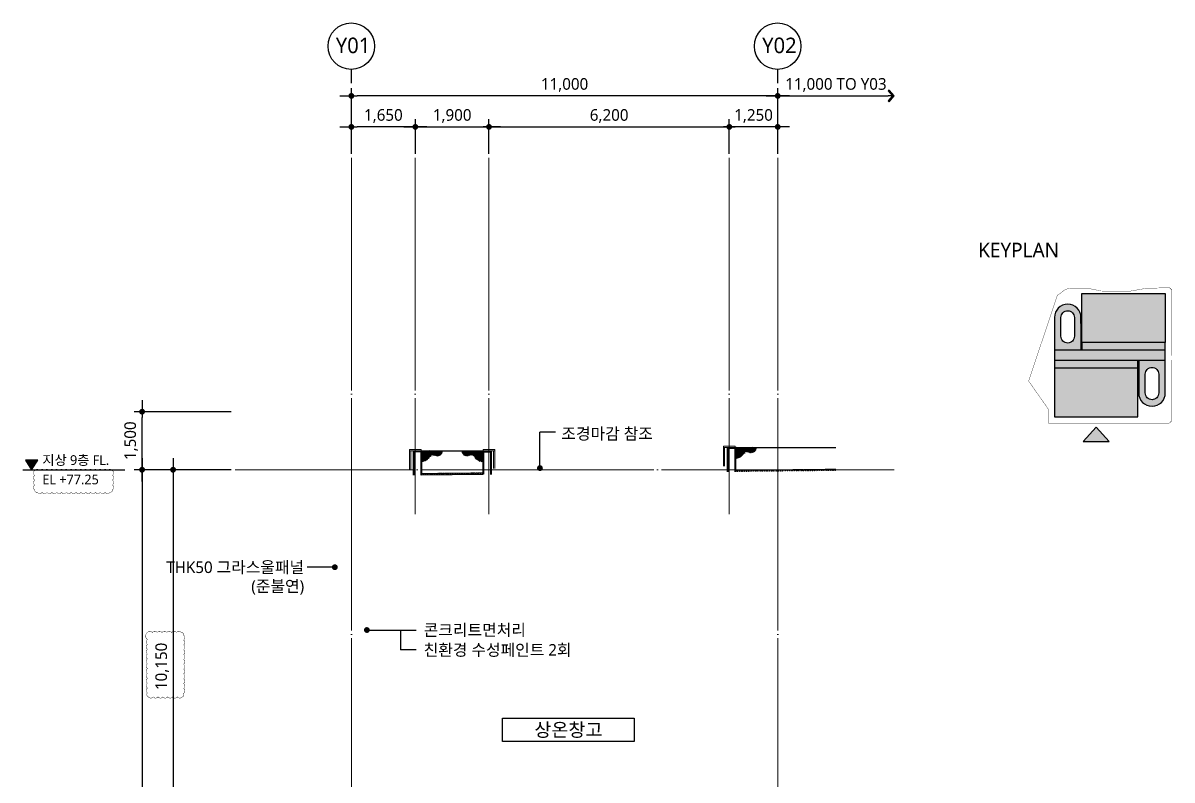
# Model space of a CAD drawing. Header units: millimetres. Extents: x -420989 to -259189, y -1306565 to -1134794.
# Drawn here: x -289897 to -260252, y -1214002 to -1194462 of the extents above; entities that cross this region are included whole.
import ezdxf
from ezdxf.enums import TextEntityAlignment as Align

# ---------------------------------------------------------------- set-up
doc = ezdxf.new("R2010")
doc.units = ezdxf.units.MM
doc.header["$LTSCALE"] = 100
doc.header["$MEASUREMENT"] = 0
for name, pattern in [('CEN', [62, 60, -1, 0, -1]), ('DASHDOTX2', [2, 1, -0.5, 0, -0.5]), ('HID', [2, 1.1, -0.9]), ('PHANTOM', [63.5, 31.75, -6.35, 6.35, -6.35, 6.35, -6.35])]:
    doc.linetypes.add(name, pattern=pattern)
doc.layers.get('0').update_dxf_attribs({"linetype": 'CONTINUOUS'})
for name, color, linetype, lineweight in [('A-AXIS-BUBL', 7, 'CONTINUOUS', 25), ('A-AXIS-LINE', 1, 'CEN', 15), ('A-BOND-LIN1', 4, 'DASHDOTX2', 25), ('A-CONC-LIN1', 2, 'CONTINUOUS', 40), ('A-MKXS-TEXT1', 3, 'CONTINUOUS', 25), ('A-MKXX-NAME', 3, 'CONTINUOUS', 25), ('A-MKXX-SYMB', 7, 'CONTINUOUS', 25), ('A-XXXX-DRBD', 9, 'CONTINUOUS', 20), ('A-XXXX-FIN2', 6, 'CONTINUOUS', 20), ('A-XXXX-SYMB', 7, 'CONTINUOUS', 25), ('A-XXXX-TXT2', 3, 'CONTINUOUS', 25), ('A-XXXX-WAT1', 9, 'HID', 20), ('REV-202205', 20, 'CONTINUOUS', 25)]:
    doc.layers.add(name, color=color, linetype=linetype, lineweight=lineweight)
for name, color, linetype in [('A-DIMS', 7, 'CONTINUOUS'), ('A-MKXS-LEAD', 7, 'CONTINUOUS'), ('A-XXXX-SOLD', 252, 'CONTINUOUS'), ('SYMB', 7, 'CONTINUOUS'), ('TEXT', 4, 'CONTINUOUS'), ('색상', 7, 'CONTINUOUS')]:
    doc.layers.add(name, color=color, linetype=linetype)
doc.styles.add('HY울릉도L', font='')
doc.styles.add('맑은고딕', font='malgun.ttf')
doc.styles.get('HY울릉도L').set_extended_font_data('HYwulM')
doc.dimstyles.new('CDIM', dxfattribs={"dimtxt": 3, "dimasz": 1.5, "dimexe": 2, "dimexo": 1, "dimgap": 1, "dimtad": 1, "dimdec": 0, "dimrnd": 0.5, "dimzin": 0, "dimdsep": 32, "dimlunit": 6, "dimtxsty": 'HY울릉도L', "dimblk1": '_CIDOT', "dimblk2": '_CIDOT', "dimsah": 1, "dimcen": 5.5, "dimclrd": 2, "dimclre": 2, "dimclrt": 7, "dimadec": 0, "dimazin": 0, "dimtfac": 1, "dimtdec": 0, "dimtix": 1, "dimtmove": 2, "dimatfit": 1, "dimldrblk": '_CIDOT', "dimfxl": 1, "dimtolj": 1, "dimtzin": 0, "dimlwd": -1, "dimarcsym": 0})
pattern_1 = [(45, (-624535.147, -1274143.297), (4e-15, 44.9012806), [31.75, -31.75]), (45, (-624543.566, -1274134.878), (4e-15, 44.9012806), [31.75, -31.75]), (45, (-624551.985, -1274126.46), (4e-15, 44.9012806), [31.75, -31.75]), (135, (-624551.985, -1274120.846), (-44.9012806, 4e-15), [31.75, -31.75]), (135, (-624543.566, -1274112.427), (-44.9012806, 4e-15), [31.75, -31.75]), (135, (-624535.147, -1274104.008), (-44.9012806, 4e-15), [31.75, -31.75])]

# ---------------------------------------------------------------- blocks, each defined once
blk = doc.blocks.new('입단면LEVEL1')
at = {"layer": 'SYMB', "linetype": 'ByBlock'}
blk.add_line((0, 0), (26.26, 0), dxfattribs=at)
blk.add_lwpolyline([(0.64, 2.5), (2.24, 0), (3.84, 2.5)], close=True, dxfattribs=at)
blk.add_solid([(0.64, 2.5), (3.84, 2.5), (2.24, 0)], dxfattribs=at)
at = {"layer": 'TEXT', "style": '맑은고딕'}
for tag, p in [('층레벨', (5.03, 1.28)), ('LEVEL', (5.85, -2.99))]:
    blk.add_attdef(tag, p, '', height=2.5, dxfattribs=at)
blk = doc.blocks.new('_CIDOT')
at = {"color": 0, "linetype": 'ByBlock'}
blk.add_line((2, 0), (-1, 0), dxfattribs=at)
at = {"color": 0, "linetype": 'ByBlock', "const_width": 0.5}
blk.add_lwpolyline([(-0.25, 0, 1), (0.25, 0, 1)], format="xyb", close=True, dxfattribs=at)
blk = doc.blocks.new('ARROW2')
blk.add_lwpolyline([(-1, 0.87), (-0.26, 0), (-1, -0.87), (-0.85, -1), (0, 0), (-0.85, 1)], close=True)
for points in [[(-1, 0.87), (-0.85, 1), (-0.26, 0), (0, 0)], [(-0.26, 0), (0, 0), (-1, -0.87), (-0.85, -1)]]:
    blk.add_solid(points)
at = {"layer": 'A-XXXX-SYMB'}
blk.add_line((0, 0), (-1, 0), dxfattribs=at)
blk = doc.blocks.new('*D227')
at = {"layer": 'A-DIMS', "lineweight": -2, "transparency": 16777216}
blk.add_line((-284524, -1205994), (-287024, -1205994), dxfattribs=at)
at = {"layer": 'A-DIMS', "transparency": 16777216}
blk.add_line((-286824, -1206144), (-286824, -1242294), dxfattribs=at)
at = {"layer": 'A-DIMS', "transparency": 16777216, "xscale": 150, "yscale": 150, "zscale": 150}
for name, p, rotation in [('_CIDOT', (-286824, -1205994), 90), ('ARROW2', (-286824, -1242444), 270)]:
    blk.add_blockref(name, p, dxfattribs=dict(at, rotation=rotation))
at = {"layer": 'A-DIMS', "color": 3, "transparency": 16777216, "insert": (-287105, -1224219), "char_height": 300, "attachment_point": 5, "rotation": 90, "style": '맑은고딕'}
blk.add_mtext('\\A1;76,500', dxfattribs=at)
blk = doc.blocks.new('*D235')
at = {"layer": 'A-DIMS', "lineweight": -2, "transparency": 16777216}
for p, q in [((-284524, -1205994), (-286224, -1205994)), ((-284524, -1216144), (-286224, -1216144))]:
    blk.add_line(p, q, dxfattribs=at)
at = {"layer": 'A-DIMS', "transparency": 16777216}
blk.add_line((-286024, -1206144), (-286024, -1215994), dxfattribs=at)
at = {"layer": 'A-DIMS', "transparency": 16777216, "xscale": 150, "yscale": 150, "zscale": 150}
for p, rotation in [((-286024, -1205994), 90), ((-286024, -1216144), 270)]:
    blk.add_blockref('_CIDOT', p, dxfattribs=dict(at, rotation=rotation))
at = {"layer": 'A-DIMS', "color": 3, "transparency": 16777216, "insert": (-286305, -1211069), "char_height": 300, "attachment_point": 5, "rotation": 90, "style": '맑은고딕'}
blk.add_mtext('\\A1;10,150', dxfattribs=at)
blk = doc.blocks.new('*D238')
at = {"layer": 'A-DIMS', "lineweight": -2, "transparency": 16777216}
for p, q in [((-284524, -1204495), (-287024, -1204495)), ((-284524, -1205994), (-287024, -1205994))]:
    blk.add_line(p, q, dxfattribs=at)
at = {"layer": 'A-DIMS', "transparency": 16777216}
blk.add_line((-286824, -1205844), (-286824, -1204645), dxfattribs=at)
at = {"layer": 'A-DIMS', "transparency": 16777216, "xscale": 150, "yscale": 150, "zscale": 150}
for p, rotation in [((-286824, -1204495), 90), ((-286824, -1205994), 270)]:
    blk.add_blockref('_CIDOT', p, dxfattribs=dict(at, rotation=rotation))
at = {"layer": 'A-DIMS', "color": 3, "transparency": 16777216, "insert": (-287105, -1205245), "char_height": 300, "attachment_point": 5, "rotation": 90, "style": '맑은고딕'}
blk.add_mtext('\\A1;1,500', dxfattribs=at)
blk = doc.blocks.new('*D262')
at = {"layer": 'A-DIMS', "lineweight": -2, "transparency": 16777216}
for p, q in [((-281424, -1197844), (-281424, -1196144)), ((-270424, -1197844), (-270424, -1196144))]:
    blk.add_line(p, q, dxfattribs=at)
at = {"layer": 'A-DIMS', "transparency": 16777216}
blk.add_line((-270574, -1196344), (-281274, -1196344), dxfattribs=at)
at = {"layer": 'A-DIMS', "transparency": 16777216, "xscale": 150, "yscale": 150, "zscale": 150, "rotation": 180}
blk.add_blockref('_CIDOT', (-281424, -1196344), dxfattribs=at)
at = {"layer": 'A-DIMS', "transparency": 16777216, "xscale": 150, "yscale": 150, "zscale": 150}
blk.add_blockref('_CIDOT', (-270424, -1196344), dxfattribs=at)
at = {"layer": 'A-DIMS', "color": 3, "transparency": 16777216, "insert": (-275924, -1196063), "char_height": 300, "attachment_point": 5, "style": '맑은고딕'}
blk.add_mtext('\\A1;11,000', dxfattribs=at)
blk = doc.blocks.new('*D270')
at = {"layer": 'A-DIMS', "lineweight": -2, "transparency": 16777216}
blk.add_line((-270424, -1197844), (-270424, -1196144), dxfattribs=at)
at = {"layer": 'A-DIMS', "transparency": 16777216}
blk.add_line((-270274, -1196344), (-267574, -1196344), dxfattribs=at)
at = {"layer": 'A-DIMS', "transparency": 16777216, "xscale": 150, "yscale": 150, "zscale": 150, "rotation": 180}
blk.add_blockref('_CIDOT', (-270424, -1196344), dxfattribs=at)
at = {"layer": 'A-DIMS', "transparency": 16777216, "xscale": 150, "yscale": 150, "zscale": 150}
blk.add_blockref('ARROW2', (-267424, -1196344), dxfattribs=at)
at = {"layer": 'A-DIMS', "color": 3, "transparency": 16777216, "insert": (-268924, -1196063), "char_height": 300, "attachment_point": 5, "style": '맑은고딕'}
blk.add_mtext('\\A1;11,000 TO Y03', dxfattribs=at)
blk = doc.blocks.new('*D456')
at = {"layer": 'A-DIMS', "lineweight": -2, "transparency": 16777216}
for p, q in [((-281424, -1197844), (-281424, -1196944)), ((-279774, -1197844), (-279774, -1196944))]:
    blk.add_line(p, q, dxfattribs=at)
at = {"layer": 'A-DIMS', "transparency": 16777216}
blk.add_line((-279924, -1197144), (-281274, -1197144), dxfattribs=at)
at = {"layer": 'A-DIMS', "transparency": 16777216, "xscale": 150, "yscale": 150, "zscale": 150, "rotation": 180}
blk.add_blockref('_CIDOT', (-281424, -1197144), dxfattribs=at)
at = {"layer": 'A-DIMS', "transparency": 16777216, "xscale": 150, "yscale": 150, "zscale": 150}
blk.add_blockref('_CIDOT', (-279774, -1197144), dxfattribs=at)
at = {"layer": 'A-DIMS', "color": 3, "transparency": 16777216, "insert": (-280599, -1196863), "char_height": 300, "attachment_point": 5, "style": '맑은고딕'}
blk.add_mtext('\\A1;1,650', dxfattribs=at)
blk = doc.blocks.new('*D457')
at = {"layer": 'A-DIMS', "lineweight": -2, "transparency": 16777216}
for p, q in [((-279774, -1197844), (-279774, -1196944)), ((-277874, -1197844), (-277874, -1196944))]:
    blk.add_line(p, q, dxfattribs=at)
at = {"layer": 'A-DIMS', "transparency": 16777216}
blk.add_line((-279624, -1197144), (-278024, -1197144), dxfattribs=at)
at = {"layer": 'A-DIMS', "transparency": 16777216, "xscale": 150, "yscale": 150, "zscale": 150, "rotation": 180}
blk.add_blockref('_CIDOT', (-279774, -1197144), dxfattribs=at)
at = {"layer": 'A-DIMS', "transparency": 16777216, "xscale": 150, "yscale": 150, "zscale": 150}
blk.add_blockref('_CIDOT', (-277874, -1197144), dxfattribs=at)
at = {"layer": 'A-DIMS', "color": 3, "transparency": 16777216, "insert": (-278824, -1196863), "char_height": 300, "attachment_point": 5, "style": '맑은고딕'}
blk.add_mtext('\\A1;1,900', dxfattribs=at)
blk = doc.blocks.new('*D458')
at = {"layer": 'A-DIMS', "lineweight": -2, "transparency": 16777216}
for p, q in [((-277874, -1197844), (-277874, -1196944)), ((-271674, -1197844), (-271674, -1196944))]:
    blk.add_line(p, q, dxfattribs=at)
at = {"layer": 'A-DIMS', "transparency": 16777216}
blk.add_line((-277724, -1197144), (-271824, -1197144), dxfattribs=at)
at = {"layer": 'A-DIMS', "transparency": 16777216, "xscale": 150, "yscale": 150, "zscale": 150, "rotation": 180}
blk.add_blockref('_CIDOT', (-277874, -1197144), dxfattribs=at)
at = {"layer": 'A-DIMS', "transparency": 16777216, "xscale": 150, "yscale": 150, "zscale": 150}
blk.add_blockref('_CIDOT', (-271674, -1197144), dxfattribs=at)
at = {"layer": 'A-DIMS', "color": 3, "transparency": 16777216, "insert": (-274774, -1196864), "char_height": 300, "attachment_point": 5, "style": '맑은고딕'}
blk.add_mtext('\\A1;6,200', dxfattribs=at)
blk = doc.blocks.new('*D470')
at = {"layer": 'A-DIMS', "lineweight": -2, "transparency": 16777216}
for p, q in [((-271674, -1197844), (-271674, -1196944)), ((-270424, -1197844), (-270424, -1196944))]:
    blk.add_line(p, q, dxfattribs=at)
at = {"layer": 'A-DIMS', "transparency": 16777216}
blk.add_line((-270574, -1197144), (-271524, -1197144), dxfattribs=at)
at = {"layer": 'A-DIMS', "transparency": 16777216, "xscale": 150, "yscale": 150, "zscale": 150, "rotation": 180}
blk.add_blockref('_CIDOT', (-271674, -1197144), dxfattribs=at)
at = {"layer": 'A-DIMS', "transparency": 16777216, "xscale": 150, "yscale": 150, "zscale": 150}
blk.add_blockref('_CIDOT', (-270424, -1197144), dxfattribs=at)
at = {"layer": 'A-DIMS', "color": 3, "transparency": 16777216, "insert": (-271049, -1196863), "char_height": 300, "attachment_point": 5, "style": '맑은고딕'}
blk.add_mtext('\\A1;1,250', dxfattribs=at)

msp = doc.modelspace()

# ---------------------------------------------------------------- hatches: boundary and pattern name
h = msp.add_hatch(color=253)
h.dxf.hatch_style = 1
h.paths.add_polyline_path([(-260426, -1201444.2), (-262577.1, -1201444.2), (-262577.1, -1202706.6), (-260426, -1202706.6)])
h.paths.add_polyline_path([(-261135.5, -1203369.1), (-263286.6, -1203369.1), (-263286.6, -1204631.4), (-261135.5, -1204631.4)])
h = msp.add_hatch()
h.set_pattern_fill('EARTH', color=251, scale=5, angle=45, style=0)
h.set_pattern_definition(pattern_1)
edge = h.paths.add_edge_path()
edge.add_arc((-279624.4, -1205525.1), 262.6, 270, 328.63881)
edge.add_arc((-279313.4, -1205714.6), 101.6, 62.58295, 148.63881, ccw=False)
edge.add_arc((-279205.2, -1205506.1), 133.4, 242.58295, 361.43727)
edge.add_line((-279071.9, -1205502.7), (-279634.4, -1205502.7))
edge.add_line((-279634.4, -1205502.7), (-279634.4, -1205532.7))
edge.add_line((-279634.4, -1205532.7), (-279624.4, -1205532.7))
edge.add_line((-279624.4, -1205532.7), (-279624.4, -1205787.7))
h = msp.add_hatch()
h.set_pattern_fill('EARTH', color=251, scale=5, angle=45, style=0)
h.set_pattern_definition(pattern_1)
edge = h.paths.add_edge_path()
edge.add_arc((-278024.4, -1205525.1), 262.6, 211.36119, 270, ccw=False)
edge.add_arc((-278335.4, -1205714.6), 101.6, 391.36119, 477.41705)
edge.add_arc((-278443.6, -1205506.1), 133.4, 178.56273, 297.41705, ccw=False)
edge.add_line((-278577, -1205502.7), (-278014.4, -1205502.7))
edge.add_line((-278014.4, -1205502.7), (-278014.4, -1205532.7))
edge.add_line((-278014.4, -1205532.7), (-278024.4, -1205532.7))
edge.add_line((-278024.4, -1205532.7), (-278024.4, -1205787.7))
h = msp.add_hatch()
h.set_pattern_fill('EARTH', color=251, scale=5, angle=45, style=0)
h.set_pattern_definition([(45, (-616435.147, -1274059.504), (4e-15, 44.9012806), [31.75, -31.75]), (45, (-616443.566, -1274051.085), (4e-15, 44.9012806), [31.75, -31.75]), (45, (-616451.985, -1274042.666), (4e-15, 44.9012806), [31.75, -31.75]), (135, (-616451.985, -1274037.054), (-44.9012806, 4e-15), [31.75, -31.75]), (135, (-616443.566, -1274028.635), (-44.9012806, 4e-15), [31.75, -31.75]), (135, (-616435.147, -1274020.216), (-44.9012806, 4e-15), [31.75, -31.75])])
edge = h.paths.add_edge_path()
edge.add_arc((-271524.4, -1205441.3), 262.6, 270, 328.63881)
edge.add_arc((-271213.4, -1205630.8), 101.6, 62.58295, 148.63881, ccw=False)
edge.add_arc((-271105.2, -1205422.3), 133.4, 242.58295, 361.43727)
edge.add_line((-270971.9, -1205418.9), (-271534.4, -1205418.9))
edge.add_line((-271534.4, -1205418.9), (-271534.4, -1205448.9))
edge.add_line((-271534.4, -1205448.9), (-271524.4, -1205448.9))
edge.add_line((-271524.4, -1205448.9), (-271524.4, -1205703.9))
at = {"layer": 'A-MKXS-LEAD'}
h = msp.add_hatch(color=256, dxfattribs=at)
h.dxf.hatch_style = 1
h.paths.add_polyline_path([(-261877.7, -1205262.1), (-262211.1, -1204895), (-262544.4, -1205262.1)])
at = {"layer": '색상'}
h = msp.add_hatch(color=254, dxfattribs=at)
h.dxf.hatch_style = 1
h.paths.add_polyline_path([(-262601.4, -1202063.3, 0.4142136), (-262944, -1201720.6, 0.4142136), (-263286.6, -1202063.3), (-263286.6, -1202216.8), (-263286.6, -1202900.4), (-262601.4, -1202900.4)])
h.paths.add_polyline_path([(-262944, -1202722.7, -0.4142136), (-263118.6, -1202548.1), (-263118.6, -1202394.6), (-263118.6, -1202233), (-263118.6, -1202063.3, -0.4142136), (-262944, -1201888.7, -0.4142136), (-262769.5, -1202063.3), (-262769.5, -1202216.8), (-262769.5, -1202378.4), (-262769.5, -1202548.1, -0.4142136)], flags=16)
h.paths.add_polyline_path([(-260426, -1202706.6), (-262577.1, -1202706.6), (-262577.1, -1202900.4), (-260426, -1202900.4)])
h.paths.add_polyline_path([(-260426, -1202900.4), (-263286.6, -1202900.4), (-263286.6, -1203175.2), (-260426, -1203175.2)])
h.paths.add_polyline_path([(-261135.5, -1203175.2), (-263286.6, -1203175.2), (-263286.6, -1203369.1), (-261135.5, -1203369.1)])
h.paths.add_polyline_path([(-260426, -1203175.2), (-261111.3, -1203175.2), (-261111.3, -1203681.1), (-261111.3, -1204012.4, 0.4142136), (-260768.7, -1204355, 0.4142136), (-260426, -1204012.4), (-260426, -1203842.7), (-260426, -1203681.1)])
h.paths.add_polyline_path([(-260594.1, -1203527.5), (-260594.1, -1203681.1), (-260594.1, -1203842.7), (-260594.1, -1204012.4, -0.4142136), (-260768.7, -1204186.9, -0.4142136), (-260943.2, -1204012.4), (-260943.2, -1203858.8), (-260943.2, -1203697.2), (-260943.2, -1203527.5, -0.4142136), (-260768.7, -1203353, -0.4142136)], flags=16)

# ---------------------------------------------------------------- linework, layer by layer
for p, q in [((-263286.6, -1202063.3), (-263286.6, -1202216.8)), ((-262601.4, -1202063.3), (-262601.4, -1202900.4)), ((-262601.4, -1202216.8), (-262601.4, -1202063.3)), ((-263286.6, -1202216.8), (-263286.6, -1203369.1)), ((-263286.6, -1202900.4), (-260426, -1202900.4)), ((-262577.1, -1202706.6), (-262577.1, -1202900.4)), ((-260426, -1203681.1), (-260426, -1202706.6)), ((-260426, -1203175.2), (-263286.6, -1203175.2)), ((-261135.5, -1203369.1), (-261135.5, -1203175.2)), ((-261111.3, -1203175.2), (-261111.3, -1203681.1)), ((-261111.3, -1203681.1), (-261111.3, -1204012.4)), ((-260426, -1203842.7), (-260426, -1203681.1)), ((-260426, -1204012.4), (-260426, -1203842.7))]:
    msp.add_line(p, q)
for points in [[(-262577.1, -1201444.2), (-260426, -1201444.2), (-260426, -1202706.6), (-262577.1, -1202706.6)], [(-263286.6, -1204631.4), (-261135.5, -1204631.4), (-261135.5, -1203369.1), (-263286.6, -1203369.1)]]:
    msp.add_lwpolyline(points, close=True)
for points in [[(-262769.5, -1202063.3), (-262769.5, -1202216.8), (-262769.5, -1202378.4), (-262769.5, -1202548.1, -0.4142136), (-262944, -1202722.7, -0.4142136), (-263118.6, -1202548.1), (-263118.6, -1202394.6), (-263118.6, -1202233), (-263118.6, -1202063.3, -0.4142136), (-262944, -1201888.7, -0.4142136), (-262769.5, -1202063.3)], [(-260594.1, -1203527.5), (-260594.1, -1203681.1), (-260594.1, -1203842.7), (-260594.1, -1204012.4, -0.4142136), (-260768.7, -1204186.9, -0.4142136), (-260943.2, -1204012.4), (-260943.2, -1203858.8), (-260943.2, -1203697.2), (-260943.2, -1203527.5, -0.4142136), (-260768.7, -1203353, -0.4142136), (-260594.1, -1203527.5)]]:
    msp.add_lwpolyline(points, format="xyb", close=True)
for centre, start, end in [((-262944, -1202063.3), 90, 180), ((-262944, -1202063.3), 0, 90), ((-260768.7, -1204012.4), 180, 270), ((-260768.7, -1204012.4), 270, 0)]:
    msp.add_arc(centre, 342.6, start, end)
at = {"layer": 'A-AXIS-BUBL', "ltscale": 0.2}
for p, q in [((-281424.4, -1196012.4), (-281424.4, -1195662.4)), ((-270424.4, -1196012.4), (-270424.4, -1195662.4))]:
    msp.add_line(p, q, dxfattribs=at)
for centre in [(-281426.9, -1195062.4), (-270426.9, -1195062.4)]:
    msp.add_circle(centre, 600, dxfattribs=at)
at = {"layer": 'A-AXIS-LINE'}
for p, q in [((-281424.4, -1197944.2), (-281424.4, -1245944.2)), ((-279774.4, -1197944.2), (-279774.4, -1207143.9)), ((-277874.4, -1197944.2), (-277874.4, -1207143.9)), ((-271674.4, -1197944.2), (-271674.4, -1207143.9)), ((-270424.4, -1197944.2), (-270424.4, -1245944.2)), ((-267424.4, -1205994.2), (-284424.4, -1205994.2))]:
    msp.add_line(p, q, dxfattribs=at)
at = {"layer": 'A-BOND-LIN1', "color": 1, "linetype": 'PHANTOM', "ltscale": 50, "const_width": 8.08}
msp.add_lwpolyline([(-263620.5, -1202719.7), (-263211.1, -1201492.6), (-262988.1, -1201332.3), (-262879.2, -1201316), (-262686, -1201317.5), (-262530.1, -1201316.7), (-262394, -1201316.6), (-262169.2, -1201362.2), (-262079.3, -1201380.4), (-261322.1, -1201381.7), (-261200.8, -1201360.9), (-261033.1, -1201331.5), (-260906.3, -1201308.2), (-260314.5, -1201297.2), (-260256.3, -1201355.9), (-260256.4, -1201372.5), (-260256.5, -1201394.5), (-260256.9, -1201454.1), (-260259.5, -1202720.5), (-260269.2, -1204738.2), (-260326.9, -1204795), (-263435.4, -1204795), (-263437.8, -1204436.7), (-263950.8, -1203705.8), (-263739.8, -1203073.8), (-263650.8, -1202807), (-263621.6, -1202719.7)], close=True, dxfattribs=at)
at = {"layer": 'A-CONC-LIN1'}
for p, q in [((-279824.4, -1205522.7), (-279824.4, -1206132.7)), ((-279624.4, -1205522.7), (-279824.4, -1205522.7)), ((-279624.4, -1205522.7), (-279624.4, -1206132.7)), ((-278024.4, -1205522.7), (-278024.4, -1206106.2)), ((-278024.4, -1205522.7), (-277824.4, -1205522.7)), ((-277824.4, -1205522.7), (-277824.4, -1206114.1)), ((-271724.4, -1205438.9), (-271724.4, -1206048.9)), ((-271524.4, -1205438.9), (-271724.4, -1205438.9)), ((-271524.4, -1205438.9), (-271524.4, -1206048.9))]:
    msp.add_line(p, q, dxfattribs=at)
at = {"layer": 'A-MKXS-LEAD'}
for p, q in [((-276559.7, -1205951), (-276559.7, -1205021.2)), ((-276159.7, -1205021.2), (-276559.7, -1205021.2)), ((-281851.3, -1208509.3), (-282563.2, -1208509.3)), ((-281024.3, -1210130.2), (-279754.2, -1210130.2)), ((-280155.6, -1210130.2), (-280155.6, -1210643.7)), ((-279755.6, -1210643.7), (-280155.6, -1210643.7))]:
    msp.add_line(p, q, dxfattribs=at)
msp.add_lwpolyline([(-261877.7, -1205262.1), (-262211.1, -1204895), (-262544.4, -1205262.1)], close=True, dxfattribs=at)
at = {"layer": 'A-MKXS-LEAD', "const_width": 75}
for points in [[(-276597.2, -1205951, 1), (-276522.2, -1205951, 1)], [(-281888.8, -1208509.3, 1), (-281813.8, -1208509.3, 1)], [(-280986.8, -1210130.2, -1), (-281061.8, -1210130.2, -1)]]:
    msp.add_lwpolyline(points, format="xyb", close=True, dxfattribs=at)
at = {"layer": 'A-MKXX-SYMB'}
msp.add_lwpolyline([(-274124.4, -1213005.3), (-277524.4, -1213005.3), (-277524.4, -1212405.3), (-274124.4, -1212405.3)], close=True, dxfattribs=at)
at = {"layer": 'A-XXXX-DRBD'}
for points in [[(-279624.4, -1206092.7), (-279619.7, -1206092.7), (-279613.6, -1206122.6), (-279599.9, -1206122.5), (-279594.4, -1206092.4), (-279573.7, -1206092.2), (-279567.6, -1206122.1), (-279553.9, -1206122), (-279548.4, -1206091.9), (-279527.7, -1206091.7), (-279521.5, -1206121.6), (-279507.9, -1206121.5), (-279502.4, -1206091.4), (-279481.7, -1206091.2), (-279475.5, -1206121.2), (-279461.9, -1206121), (-279456.4, -1206091), (-279435.6, -1206090.8), (-279429.5, -1206120.7), (-279415.9, -1206120.5), (-279410.3, -1206090.5), (-279389.6, -1206090.3), (-279383.5, -1206120.2), (-279369.8, -1206120.1), (-279364.3, -1206090), (-279343.6, -1206089.8), (-279337.5, -1206119.7), (-279323.8, -1206119.6), (-279318.3, -1206089.5), (-279297.6, -1206089.3), (-279291.4, -1206119.3), (-279277.8, -1206119.1), (-279272.3, -1206089.1), (-279251.6, -1206088.8), (-279245.4, -1206118.8), (-279231.8, -1206118.6), (-279226.3, -1206088.6), (-279205.5, -1206088.4), (-279199.4, -1206118.3), (-279185.8, -1206118.2), (-279180.2, -1206088.1), (-279159.5, -1206087.9), (-279153.4, -1206117.8), (-279139.7, -1206117.7), (-279134.2, -1206087.6), (-279113.5, -1206087.4), (-279107.4, -1206117.4), (-279093.7, -1206117.2), (-279088.2, -1206087.2), (-279067.5, -1206086.9), (-279061.4, -1206116.9), (-279047.7, -1206116.7), (-279042.2, -1206086.7), (-279021.5, -1206086.5), (-279015.3, -1206116.4), (-279001.7, -1206116.3), (-278996.2, -1206086.2), (-278975.4, -1206086), (-278969.3, -1206115.9), (-278955.7, -1206115.8), (-278950.1, -1206085.7), (-278929.4, -1206085.5), (-278923.3, -1206115.5), (-278909.6, -1206115.3), (-278904.1, -1206085.3), (-278883.4, -1206085), (-278877.3, -1206115), (-278863.6, -1206114.8), (-278858.1, -1206084.8), (-278837.4, -1206084.6), (-278831.3, -1206114.5), (-278817.6, -1206114.4), (-278812.1, -1206084.3), (-278791.4, -1206084.1), (-278785.2, -1206114), (-278771.6, -1206113.9), (-278766.1, -1206083.8), (-278745.4, -1206083.6), (-278739.2, -1206113.5), (-278725.6, -1206113.4), (-278720, -1206083.3), (-278699.3, -1206083.1), (-278693.2, -1206113.1), (-278679.5, -1206112.9), (-278674, -1206082.9), (-278653.3, -1206082.7), (-278647.2, -1206112.6), (-278633.5, -1206112.5), (-278628, -1206082.4), (-278607.3, -1206082.2), (-278601.2, -1206112.1), (-278587.5, -1206112), (-278582, -1206081.9), (-278561.3, -1206081.7), (-278555.1, -1206111.6), (-278541.5, -1206111.5), (-278536, -1206081.4), (-278515.3, -1206081.2), (-278509.1, -1206111.2), (-278495.5, -1206111), (-278489.9, -1206081), (-278469.2, -1206080.8), (-278463.1, -1206110.7), (-278449.4, -1206110.5), (-278443.9, -1206080.5), (-278423.2, -1206080.3), (-278417.1, -1206110.2), (-278403.4, -1206110.1), (-278397.9, -1206080), (-278377.2, -1206079.8), (-278371.1, -1206109.7), (-278357.4, -1206109.6), (-278351.9, -1206079.5), (-278331.2, -1206079.3), (-278325, -1206109.3), (-278311.4, -1206109.1), (-278305.9, -1206079.1), (-278285.2, -1206078.8), (-278279, -1206108.8), (-278265.4, -1206108.6), (-278259.8, -1206078.6), (-278239.1, -1206078.4), (-278233, -1206108.3), (-278219.3, -1206108.2), (-278213.8, -1206078.1), (-278193.1, -1206077.9), (-278187, -1206107.8), (-278173.3, -1206107.7), (-278167.8, -1206077.6), (-278147.1, -1206077.4), (-278141, -1206107.4), (-278127.3, -1206107.2), (-278121.8, -1206077.2), (-278101.1, -1206076.9), (-278094.9, -1206106.9), (-278081.3, -1206106.7), (-278075.8, -1206076.7), (-278055.1, -1206076.5), (-278048.9, -1206106.4), (-278035.3, -1206106.3), (-278029.7, -1206076.2), (-278024.4, -1206076.2)], [(-271524.4, -1206008.9), (-271519.7, -1206008.9), (-271513.6, -1206038.8), (-271499.9, -1206038.7), (-271494.4, -1206008.6), (-271473.7, -1206008.4), (-271467.6, -1206038.3), (-271453.9, -1206038.2), (-271448.4, -1206008.1), (-271427.7, -1206007.9), (-271421.5, -1206037.8), (-271407.9, -1206037.7), (-271402.4, -1206007.6), (-271381.7, -1206007.4), (-271375.5, -1206037.4), (-271361.9, -1206037.2), (-271356.4, -1206007.2), (-271335.6, -1206007), (-271329.5, -1206036.9), (-271315.9, -1206036.8), (-271310.3, -1206006.7), (-271289.6, -1206006.5), (-271283.5, -1206036.4), (-271269.8, -1206036.3), (-271264.3, -1206006.2), (-271243.6, -1206006), (-271237.5, -1206035.9), (-271223.8, -1206035.8), (-271218.3, -1206005.7), (-271197.6, -1206005.5), (-271191.4, -1206035.5), (-271177.8, -1206035.3), (-271172.3, -1206005.3), (-271151.6, -1206005.1), (-271145.4, -1206035), (-271131.8, -1206034.9), (-271126.3, -1206004.8), (-271105.5, -1206004.6), (-271099.4, -1206034.5), (-271085.8, -1206034.4), (-271080.2, -1206004.3), (-271059.5, -1206004.1), (-271053.4, -1206034), (-271039.7, -1206033.9), (-271034.2, -1206003.8), (-271013.5, -1206003.6), (-271007.4, -1206033.6), (-270993.7, -1206033.4), (-270988.2, -1206003.4), (-270967.5, -1206003.1), (-270961.4, -1206033.1), (-270947.7, -1206032.9), (-270942.2, -1206002.9), (-270921.5, -1206002.7), (-270915.3, -1206032.6), (-270901.7, -1206032.5), (-270896.2, -1206002.4), (-270875.4, -1206002.2), (-270869.3, -1206032.1), (-270855.7, -1206032), (-270850.1, -1206001.9), (-270829.4, -1206001.7), (-270823.3, -1206031.7), (-270809.6, -1206031.5), (-270804.1, -1206001.5), (-270783.4, -1206001.2), (-270777.3, -1206031.2), (-270763.6, -1206031), (-270758.1, -1206001), (-270737.4, -1206000.8), (-270731.3, -1206030.7), (-270717.6, -1206030.6), (-270712.1, -1206000.5), (-270691.4, -1206000.3), (-270685.2, -1206030.2), (-270671.6, -1206030.1), (-270666.1, -1206000), (-270645.4, -1205999.8), (-270639.2, -1206029.8), (-270625.6, -1206029.6), (-270620, -1205999.6), (-270599.3, -1205999.3), (-270593.2, -1206029.3), (-270579.5, -1206029.1), (-270574, -1205999.1), (-270553.3, -1205998.9), (-270547.2, -1206028.8), (-270533.5, -1206028.7), (-270528, -1205998.6), (-270507.3, -1205998.4), (-270501.2, -1206028.3), (-270487.5, -1206028.2), (-270482, -1205998.1), (-270461.3, -1205997.9), (-270455.1, -1206027.9), (-270441.5, -1206027.7), (-270436, -1205997.7), (-270415.3, -1205997.4), (-270409.1, -1206027.4), (-270395.5, -1206027.2), (-270389.9, -1205997.2), (-270369.2, -1205997), (-270363.1, -1206026.9), (-270349.4, -1206026.8), (-270343.9, -1205996.7), (-270323.2, -1205996.5), (-270317.1, -1206026.4), (-270303.4, -1206026.3), (-270297.9, -1205996.2), (-270277.2, -1205996), (-270271.1, -1206025.9), (-270257.4, -1206025.8), (-270251.9, -1205995.7), (-270231.2, -1205995.5), (-270225, -1206025.5), (-270211.4, -1206025.3), (-270205.9, -1205995.3), (-270185.2, -1205995.1), (-270179, -1206025), (-270165.4, -1206024.9), (-270159.8, -1205994.8), (-270139.1, -1205994.6), (-270133, -1206024.5), (-270119.3, -1206024.4), (-270113.8, -1205994.3), (-270093.1, -1205994.1), (-270087, -1206024), (-270073.3, -1206023.9), (-270067.8, -1205993.8), (-270047.1, -1205993.6), (-270041, -1206023.6), (-270027.3, -1206023.4), (-270021.8, -1205993.4), (-270001.1, -1205993.2), (-269994.9, -1206023.1), (-269981.3, -1206022.9), (-269975.8, -1205992.9), (-269955.1, -1205992.7), (-269948.9, -1206022.6), (-269935.3, -1206022.5), (-269929.7, -1205992.4), (-269909, -1205992.2), (-269902.9, -1206022.1), (-269889.2, -1206022), (-269883.7, -1205991.9), (-269863, -1205991.7), (-269856.9, -1206021.7), (-269843.2, -1206021.5), (-269837.7, -1205991.5), (-269817, -1205991.2), (-269810.9, -1206021.2), (-269797.2, -1206021), (-269791.7, -1205991), (-269771, -1205990.8), (-269764.8, -1206020.7), (-269751.2, -1206020.6), (-269745.7, -1205990.5), (-269725, -1205990.3), (-269718.8, -1206020.2), (-269705.2, -1206020.1), (-269699.6, -1205990), (-269678.9, -1205989.8), (-269672.8, -1206019.8), (-269659.1, -1206019.6), (-269653.6, -1205989.6), (-269632.9, -1205989.3), (-269626.8, -1206019.3), (-269613.1, -1206019.1), (-269607.6, -1205989.1), (-269586.9, -1205988.9), (-269580.8, -1206018.8), (-269567.1, -1206018.7), (-269561.6, -1205988.6), (-269540.9, -1205988.4), (-269534.7, -1206018.3), (-269521.1, -1206018.2), (-269515.6, -1205988.1), (-269494.9, -1205987.9), (-269488.7, -1206017.9), (-269475.1, -1206017.7), (-269469.5, -1205987.7), (-269448.8, -1205987.4), (-269442.7, -1206017.4), (-269429, -1206017.2), (-269423.5, -1205987.2), (-269402.8, -1205987), (-269396.7, -1206016.9), (-269383, -1206016.8), (-269377.5, -1205986.7), (-269356.8, -1205986.5), (-269350.7, -1206016.4), (-269337, -1206016.3), (-269331.5, -1205986.2), (-269310.8, -1205986), (-269304.6, -1206015.9), (-269291, -1206015.8), (-269285.5, -1205985.7), (-269264.8, -1205985.5), (-269258.6, -1206015.5), (-269245, -1206015.3), (-269239.4, -1205985.3), (-269218.7, -1205985.1), (-269212.6, -1206015), (-269198.9, -1206014.9), (-269193.4, -1205984.8), (-269172.7, -1205984.6), (-269166.6, -1206014.5), (-269152.9, -1206014.4), (-269147.4, -1205984.3), (-269126.7, -1205984.1), (-269120.6, -1206014), (-269106.9, -1206013.9), (-269101.4, -1205983.8), (-269080.7, -1205983.6), (-269074.5, -1206013.6), (-269060.9, -1206013.4), (-269055.4, -1205983.4), (-269034.7, -1205983.2), (-269028.5, -1206013.1), (-269014.9, -1206013), (-269009.3, -1205982.9), (-268988.6, -1205982.7), (-268982.5, -1206012.6), (-268968.8, -1206012.5), (-268963.3, -1205982.4), (-268942.6, -1205982.2), (-268936.5, -1206012.1), (-268924.4, -1206012)]]:
    msp.add_lwpolyline(points, dxfattribs=at)
at = {"layer": 'A-XXXX-FIN2'}
for p, q in [((-279924.4, -1205472.7), (-279924.4, -1205985.8)), ((-279924.4, -1205472.7), (-279624.4, -1205472.7)), ((-279924.4, -1205502.7), (-279624.4, -1205502.7)), ((-279894.4, -1205502.7), (-279894.4, -1205985.5)), ((-279624.4, -1205502.7), (-279624.4, -1205472.7)), ((-277724.4, -1205472.7), (-278024.4, -1205472.7)), ((-278024.4, -1205502.7), (-278024.4, -1205472.7)), ((-277724.4, -1205502.7), (-278024.4, -1205502.7)), ((-277754.4, -1205502.7), (-277754.4, -1205963.4)), ((-277724.4, -1205472.7), (-277724.4, -1205963.4)), ((-271824.4, -1205388.9), (-271824.4, -1205902)), ((-271824.4, -1205388.9), (-271524.4, -1205388.9)), ((-271824.4, -1205418.9), (-271524.4, -1205418.9)), ((-271794.4, -1205418.9), (-271794.4, -1205901.7)), ((-271524.4, -1205418.9), (-271524.4, -1205388.9))]:
    msp.add_line(p, q, dxfattribs=at)
at = {"layer": 'A-XXXX-SOLD'}
for p, q in [((-279634.4, -1205522.7), (-279634.4, -1205502.7)), ((-279624.4, -1205502.7), (-278024.4, -1205502.7)), ((-278014.4, -1205522.7), (-278014.4, -1205502.7)), ((-271534.4, -1205438.9), (-271534.4, -1205418.9)), ((-271524.4, -1205418.9), (-268924.4, -1205418.9)), ((-279624.4, -1206122.7), (-278024.4, -1206106.2))]:
    msp.add_line(p, q, dxfattribs=at)
at = {"layer": 'A-XXXX-WAT1', "ltscale": 0.1}
for points in [[(-278026.4, -1206026.2), (-278026.4, -1206074.2), (-279622.4, -1206090.7), (-279622.4, -1206042.7)], [(-268924.4, -1205980), (-271522.4, -1206006.9), (-271522.4, -1205958.9)]]:
    msp.add_lwpolyline(points, dxfattribs=at)
at = {"layer": 'REV-202205', "const_width": 10}
for points in [[(-289592.9, -1206013.3, -0.5205671), (-289467.9, -1206013.3, -0.5205671), (-289342.9, -1206013.3, -0.5205671), (-289217.9, -1206013.3, -0.5205671), (-289092.9, -1206013.3, -0.5205671), (-288967.9, -1206013.3, -0.5205671), (-288842.9, -1206013.3, -0.5205671), (-288717.9, -1206013.3, -0.5205671), (-288592.9, -1206013.3, -0.5205671), (-288467.9, -1206013.3, -0.5205671), (-288342.9, -1206013.3, -0.5205671), (-288217.9, -1206013.3, -0.5205671), (-288092.9, -1206013.3, -0.5205671), (-287967.9, -1206013.3, -0.5205671), (-287842.9, -1206013.3, -0.5205671), (-287717.9, -1206013.3, -0.5205671), (-287592.9, -1206013.3, -0.5205671), (-287591, -1206136.4, -0.5205671), (-287591, -1206261.4, -0.5205671), (-287591, -1206386.4, -0.5205671), (-287591, -1206511.4, -0.5205671), (-287652.2, -1206575.2, -0.5205671), (-287777.2, -1206575.2, -0.5205671), (-287902.2, -1206575.2, -0.5205671), (-288027.2, -1206575.2, -0.5205671), (-288152.2, -1206575.2, -0.5205671), (-288277.2, -1206575.2, -0.5205671), (-288402.2, -1206575.2, -0.5205671), (-288527.2, -1206575.2, -0.5205671), (-288652.2, -1206575.2, -0.5205671), (-288777.2, -1206575.2, -0.5205671), (-288902.2, -1206575.2, -0.5205671), (-289027.2, -1206575.2, -0.5205671), (-289152.2, -1206575.2, -0.5205671), (-289277.2, -1206575.2, -0.5205671), (-289402.2, -1206575.2, -0.5205671), (-289527.2, -1206575.2, -0.5205671), (-289592.9, -1206516, -0.5205671), (-289592.9, -1206391, -0.5205671), (-289592.9, -1206266, -0.5205671), (-289592.9, -1206141, -0.5205671)], [(-286685.6, -1210196.1, -0.5205671), (-286560.6, -1210196.1, -0.5205671), (-286435.6, -1210196.1, -0.5205671), (-286310.6, -1210196.1, -0.5205671), (-286185.6, -1210196.1, -0.5205671), (-286060.6, -1210196.1, -0.5205671), (-285935.6, -1210196.1, -0.5205671), (-285810.6, -1210196.1, -0.5205671), (-285753.5, -1210264, -0.5205671), (-285753.5, -1210389, -0.5205671), (-285753.5, -1210514, -0.5205671), (-285753.5, -1210639, -0.5205671), (-285753.5, -1210764, -0.5205671), (-285753.5, -1210889, -0.5205671), (-285753.5, -1211014, -0.5205671), (-285753.5, -1211139, -0.5205671), (-285753.5, -1211264, -0.5205671), (-285753.5, -1211389, -0.5205671), (-285753.5, -1211514, -0.5205671), (-285753.5, -1211639, -0.5205671), (-285753.5, -1211764, -0.5205671), (-285788, -1211854.5, -0.5205671), (-285913, -1211854.5, -0.5205671), (-286038, -1211854.5, -0.5205671), (-286163, -1211854.5, -0.5205671), (-286288, -1211854.5, -0.5205671), (-286413, -1211854.5, -0.5205671), (-286538, -1211854.5, -0.5205671), (-286663, -1211854.5, -0.5205671), (-286685.6, -1211752, -0.5205671), (-286685.6, -1211627, -0.5205671), (-286685.6, -1211502, -0.5205671), (-286685.6, -1211377, -0.5205671), (-286685.6, -1211252, -0.5205671), (-286685.6, -1211127, -0.5205671), (-286685.6, -1211002, -0.5205671), (-286685.6, -1210877, -0.5205671), (-286685.6, -1210752, -0.5205671), (-286685.6, -1210627, -0.5205671), (-286685.6, -1210502, -0.5205671), (-286685.6, -1210377, -0.5205671)]]:
    msp.add_lwpolyline(points, format="xyb", close=True, dxfattribs=at)

# ---------------------------------------------------------------- block references
at = {"layer": 'TEXT'}
ref = msp.add_blockref('입단면LEVEL1', (-289896.8, -1205994.2), dxfattribs=dict(at, xscale=100, yscale=100, zscale=100))
ref.add_attrib('층레벨', ' 지상 9층 FL.', (-289480.1, -1205869.2, 0), dxfattribs={"height": 250, "style": '맑은고딕'})
ref.add_attrib('LEVEL', ' EL +77.25', (-289480.1, -1206369.2, 0), dxfattribs={"height": 250, "style": '맑은고딕'})

# ---------------------------------------------------------------- texts
at = {"ltscale": 100, "style": '맑은고딕'}
msp.add_text('KEYPLAN', height=375, dxfattribs=at).set_placement((-265252.7, -1200620.8), align=Align.BOTTOM_LEFT)
at = {"layer": 'A-MKXS-TEXT1', "style": '맑은고딕'}
for s, p in [('조경마감 참조 ', (-276007, -1205063.1)), ('콘크리트면처리', (-279557.9, -1210130.2)), ('친환경 수성페인트 2회', (-279559.2, -1210643.7))]:
    msp.add_text(s, height=300, dxfattribs=at).set_placement(p, align=Align.MIDDLE_LEFT)
for s, p in [('THK50 그라스울패널', (-282642.9, -1208509.3)), ('(준불연)', (-282642.9, -1208997.8))]:
    msp.add_text(s, height=300, dxfattribs=at).set_placement(p, align=Align.MIDDLE_RIGHT)
at = {"layer": 'A-MKXX-NAME', "style": '맑은고딕'}
msp.add_text('상온창고', height=350, dxfattribs=at).set_placement((-275824.4, -1212705.3), align=Align.MIDDLE_CENTER)
at = {"layer": 'A-XXXX-TXT2', "ltscale": 0.2, "style": '맑은고딕'}
for s, p in [('Y01', (-281381.7, -1195040.3)), ('Y02', (-270381.7, -1195040.3))]:
    msp.add_text(s, height=400, dxfattribs=at).set_placement(p, align=Align.MIDDLE)

# ---------------------------------------------------------------- dimensions: what is measured, and where the dimension line sits
at = {"layer": 'A-DIMS'}
dim = msp.add_linear_dim(base=(-267424.4, -1196344.2), p1=(-270424.4, -1197944.2), p2=(-267424.4, -1197944.2), text='11,000 TO Y03', dimstyle='CDIM', override={"dimscale": 100, "dimtxsty": '맑은고딕', "dimblk2": 'ARROW2', "dimse2": 1, "dimclrd": 256, "dimclre": 256, "dimclrt": 3}, dxfattribs=at)
dim.commit()
dim.dimension.update_dxf_attribs({"geometry": '*D270', "text_midpoint": (-268924.4, -1196063.3)})
for base, p1, p2, angle, picture, middle in [((-281424.4, -1196344.2), (-270424.4, -1197944.2), (-281424.4, -1197944.2), 180, '*D262', (-275924.4, -1196063.3)), ((-281424.4, -1197144.2), (-279774.4, -1197944.2), (-281424.4, -1197944.2), 180, '*D456', (-280599.4, -1196863.3)), ((-277874.4, -1197144.2), (-279774.4, -1197944.2), (-277874.4, -1197944.2), 0, '*D457', (-278824.4, -1196863.3)), ((-271674.4, -1197144.2), (-277874.4, -1197944.2), (-271674.4, -1197944.2), 0, '*D458', (-274774.4, -1196864.1)), ((-271674.4, -1197144.2), (-270424.4, -1197944.2), (-271674.4, -1197944.2), 180, '*D470', (-271049.4, -1196863.3)), ((-286824.4, -1204494.9), (-284424.4, -1205994.2), (-284424.4, -1204494.9), 90, '*D238', (-287105.4, -1205244.6)), ((-286024.4, -1216144.2), (-284424.4, -1205994.2), (-284424.4, -1216144.2), 270, '*D235', (-286305.4, -1211069.2))]:
    dim = msp.add_linear_dim(base=base, p1=p1, p2=p2, angle=angle, dimstyle='CDIM', override={"dimscale": 100, "dimtxsty": '맑은고딕', "dimclrd": 256, "dimclre": 256, "dimclrt": 3}, dxfattribs=at)
    dim.commit()
    dim.dimension.update_dxf_attribs({"geometry": picture, "text_midpoint": middle})
dim = msp.add_linear_dim(base=(-286824.4, -1242444.2), p1=(-284424.4, -1205994.2), p2=(-284424.4, -1242444.2), angle=270, text='76,500', dimstyle='CDIM', override={"dimscale": 100, "dimtxsty": '맑은고딕', "dimblk2": 'ARROW2', "dimse2": 1, "dimclrd": 256, "dimclre": 256, "dimclrt": 3}, dxfattribs=at)
dim.commit()
dim.dimension.update_dxf_attribs({"geometry": '*D227', "text_midpoint": (-287104.6, -1224219.2)})

doc.saveas('drawing.dxf')
